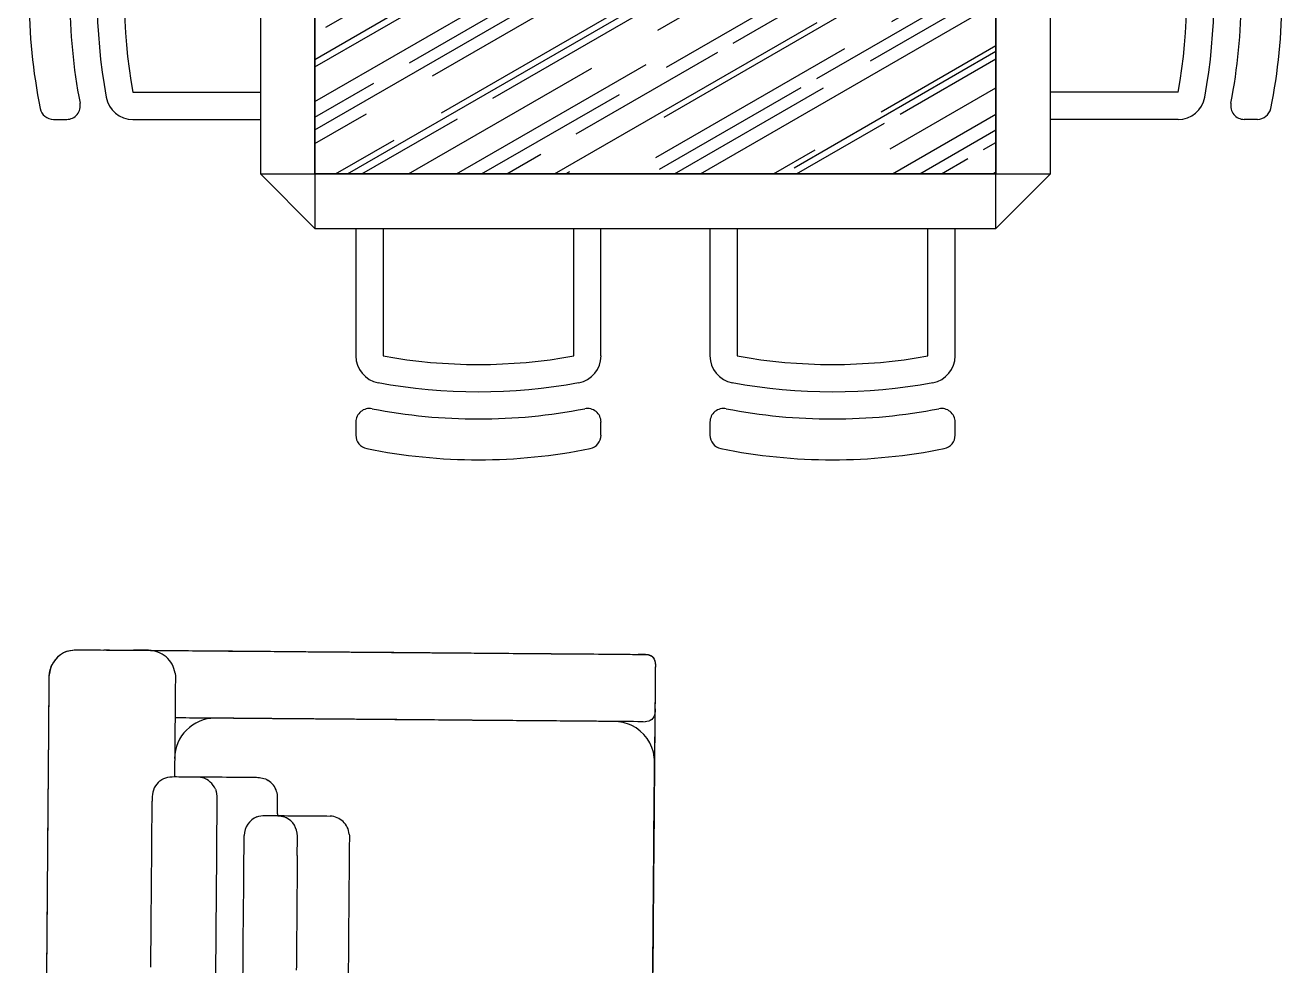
# Model space of a CAD drawing. Header units: millimetres. Extents: x 2181.6 to 2189.8, y 2002.5 to 2012.7.
# Drawn here: x 2182.605 to 2184.251, y 2007.047 to 2008.275 of the extents above; entities that cross this region are included whole.
import ezdxf

# ---------------------------------------------------------------- set-up
doc = ezdxf.new("R2010")
doc.units = ezdxf.units.MM
for name, color, linetype in [('blocos', 6, 'Continuous'), ('moveis', 6, 'Continuous'), ('paredes', 250, 'Continuous')]:
    doc.layers.add(name, color=color, linetype=linetype)

# ---------------------------------------------------------------- blocks, each defined once
blk = doc.blocks.new('*X28')
at = {"color": 0}
for p, q in [((57.5, -105.37), (136.08, -60)), ((57.5, -93.82), (116.08, -60)), ((57.5, -88.51), (106.88, -60)), ((57.5, -65.3), (66.68, -60)), ((57.73, -68.4), (72.28, -60)), ((58.66, -81.6), (96.08, -60)), ((72.71, -61.94), (76.08, -60)), ((73.04, -74.91), (98.88, -60)), ((79.77, -60.17), (80.08, -60)), ((81.05, -90.38), (133.68, -60)), ((81.39, -66.98), (93.48, -60)), ((88.35, -81.43), (125.48, -60)), ((103.66, -87.95), (152.08, -60)), ((120.77, -75.19), (147.08, -60)), ((122.39, -81.99), (160.48, -60)), ((149.67, -75.24), (176.08, -60)), ((162.11, -66.79), (173.88, -60)), ((177.43, -60.72), (178.68, -60)), ((79.43, -83.58), (114.07, -63.58)), ((118.97, -94.47), (170.94, -64.47)), ((163.73, -73.59), (182.5, -62.76)), ((57.5, -116.91), (146.41, -65.58)), ((57.5, -70.73), (64.05, -66.94)), ((57.5, -73.03), (67.65, -67.17)), ((122.05, -105.4), (182.5, -70.49)), ((135.62, -94.9), (178.92, -69.9)), ((57.5, -80.77), (72.73, -71.98)), ((80.71, -113.79), (149.99, -73.79)), ((134.28, -100.99), (182.5, -73.15)), ((57.5, -83.89), (70.19, -76.56)), ((120.43, -98.59), (155.07, -78.59)), ((161.77, -90.2), (182.5, -78.23)), ((173.53, -84.56), (182.5, -79.39)), ((57.5, -111.72), (108.65, -82.19)), ((59.52, -98.08), (85.5, -83.08)), ((63.49, -125), (132.35, -85.24)), ((79.09, -106.99), (113.73, -86.99)), ((163.39, -97), (182.5, -85.97)), ((74.83, -104.6), (100.81, -89.6)), ((121.57, -114.56), (164.87, -89.56)), ((149.59, -107.51), (182.5, -88.51)), ((57.5, -96.24), (67.31, -90.58)), ((159.48, -104.22), (182.5, -90.93)), ((128.29, -125), (182.5, -93.7)), ((57.5, -103.98), (72.39, -95.38)), ((90.14, -111.12), (116.12, -96.12)), ((101.49, -125), (149.65, -97.2)), ((161.43, -113.61), (182.5, -101.44)), ((105.45, -117.64), (131.43, -102.64)), ((120.09, -122), (154.73, -102)), ((145.43, -123.88), (182.5, -102.48)), ((164.9, -114.02), (182.5, -103.87)), ((74.69, -125), (108.31, -105.59)), ((83.49, -125), (118.3, -104.9)), ((57.5, -114.6), (68.33, -108.35)), ((88.09, -125), (113.39, -110.4)), ((120.76, -124.16), (146.74, -109.16)), ((123.49, -125), (150.82, -109.22)), ((163.05, -120.41), (182.5, -109.18)), ((57.5, -119.45), (66.97, -113.99)), ((66.09, -125), (83.64, -114.87)), ((145.89, -125), (162.05, -115.67)), ((163.49, -125), (182.5, -114.03)), ((168.49, -125), (182.5, -116.91)), ((61.29, -125), (72.05, -118.79)), ((180.22, -120.54), (182.5, -119.22)), ((92.69, -125), (98.95, -121.39)), ((141.69, -125), (149.31, -120.61)), ((172.49, -125), (177.36, -122.19)), ((103.49, -125), (104.25, -124.56)), ((181.89, -125), (182.5, -124.65))]:
    blk.add_line(p, q, dxfattribs=at)
blk = doc.blocks.new('mesa')
at = {"layer": 'moveis'}
for p, q in [((2183.1429, 2008.8436), (2183.1429, 2008.8607)), ((2183.4629, 2008.8607), (2183.4629, 2008.8436)), ((2183.6052, 2008.8436), (2183.6052, 2008.8607)), ((2183.9253, 2008.8607), (2183.9253, 2008.8436)), ((2183.1429, 2008.5906), (2183.1429, 2008.7571)), ((2183.1785, 2008.5906), (2183.1785, 2008.7571)), ((2183.4274, 2008.7571), (2183.4274, 2008.5906)), ((2183.4629, 2008.7571), (2183.4629, 2008.5906)), ((2183.6052, 2008.5906), (2183.6052, 2008.7571)), ((2183.6408, 2008.5906), (2183.6408, 2008.7571)), ((2183.8897, 2008.7571), (2183.8897, 2008.5906)), ((2183.9253, 2008.7571), (2183.9253, 2008.5906)), ((2183.0895, 2008.5906), (2183.0895, 2007.986)), ((2183.9786, 2007.986), (2183.9786, 2008.5906)), ((2184.0497, 2008.5195), (2183.0184, 2008.5195)), ((2182.7654, 2008.4483), (2182.7483, 2008.4483)), ((2183.0184, 2008.4483), (2182.8519, 2008.4483)), ((2184.0497, 2008.4483), (2184.2163, 2008.4483)), ((2184.3028, 2008.4483), (2184.3198, 2008.4483)), ((2183.0184, 2008.4128), (2182.8519, 2008.4128)), ((2184.0497, 2008.4128), (2184.2163, 2008.4128)), ((2182.8519, 2008.1638), (2183.0184, 2008.1638)), ((2184.2163, 2008.1638), (2184.0497, 2008.1638)), ((2182.7483, 2008.1283), (2182.7654, 2008.1283)), ((2182.8519, 2008.1283), (2183.0184, 2008.1283)), ((2184.2163, 2008.1283), (2184.0497, 2008.1283)), ((2184.3198, 2008.1283), (2184.3028, 2008.1283)), ((2183.0184, 2008.0572), (2184.0497, 2008.0572)), ((2183.1429, 2007.986), (2183.1429, 2007.8195)), ((2183.1785, 2007.986), (2183.1785, 2007.8195)), ((2183.4274, 2007.8195), (2183.4274, 2007.986)), ((2183.4629, 2007.8195), (2183.4629, 2007.986)), ((2183.6052, 2007.986), (2183.6052, 2007.8195)), ((2183.6408, 2007.986), (2183.6408, 2007.8195)), ((2183.8897, 2007.8195), (2183.8897, 2007.986)), ((2183.9253, 2007.8195), (2183.9253, 2007.986)), ((2183.1429, 2007.733), (2183.1429, 2007.7159)), ((2183.4629, 2007.7159), (2183.4629, 2007.733)), ((2183.6052, 2007.733), (2183.6052, 2007.7159)), ((2183.9253, 2007.7159), (2183.9253, 2007.733))]:
    blk.add_line(p, q, dxfattribs=at)
for points in [[(2183.0184, 2008.5195), (2183.0184, 2008.0572), (2183.0895, 2007.986), (2183.9786, 2007.986), (2184.0497, 2008.0572), (2184.0497, 2008.5195), (2183.9786, 2008.5906), (2183.0895, 2008.5906)], [(2183.0895, 2008.5195), (2183.9786, 2008.5195), (2183.9786, 2008.0572), (2183.0895, 2008.0572)]]:
    blk.add_lwpolyline(points, close=True, dxfattribs=at)
for centre, radius, start, end in [((2183.3029, 2008.1638), 0.729, 78.463, 101.537), ((2183.7652, 2008.1638), 0.729, 78.463, 101.537), ((2183.1607, 2008.8607), 0.0178, 101.537, 180), ((2183.4452, 2008.8607), 0.0178, 0, 78.463), ((2183.623, 2008.8607), 0.0178, 101.537, 180), ((2183.9075, 2008.8607), 0.0178, 0, 78.463), ((2183.1607, 2008.8436), 0.0178, 180, 280.9806), ((2183.3029, 2008.1105), 0.729, 79.0194, 100.9806), ((2183.4452, 2008.8436), 0.0178, 259.0194, 0), ((2183.623, 2008.8436), 0.0178, 180, 280.9806), ((2183.7652, 2008.1105), 0.729, 79.0194, 100.9806), ((2183.9075, 2008.8436), 0.0178, 259.0194, 0), ((2183.3029, 2008.0749), 0.729, 79.6601, 100.3399), ((2183.7652, 2008.0749), 0.729, 79.6601, 100.3399), ((2183.1785, 2008.7571), 0.0356, 100.3399, 180), ((2183.4274, 2008.7571), 0.0356, 0, 79.6601), ((2183.6408, 2008.7571), 0.0356, 100.3399, 180), ((2183.8897, 2008.7571), 0.0356, 0, 79.6601), ((2183.3029, 2008.0749), 0.6935, 79.6601, 100.3399), ((2183.7652, 2008.0749), 0.6935, 79.6601, 100.3399), ((2182.7483, 2008.4306), 0.0178, 90, 168.463), ((2182.7654, 2008.4306), 0.0178, 349.0194, 90), ((2182.8519, 2008.4128), 0.0356, 90, 169.6601), ((2184.2163, 2008.4128), 0.0356, 10.3399, 90), ((2184.3028, 2008.4306), 0.0178, 90, 190.9806), ((2184.3198, 2008.4306), 0.0178, 11.537, 90), ((2183.4452, 2008.2883), 0.729, 168.463, 191.537), ((2183.4985, 2008.2883), 0.729, 169.0194, 190.9806), ((2183.5696, 2008.2883), 0.729, 349.0194, 10.9806), ((2183.623, 2008.2883), 0.729, 348.463, 11.537), ((2183.5341, 2008.2883), 0.729, 169.6601, 190.3399), ((2183.5341, 2008.2883), 0.6935, 169.6601, 190.3399), ((2183.5341, 2008.2883), 0.6935, 349.6601, 10.3399), ((2183.5341, 2008.2883), 0.729, 349.6601, 10.3399), ((2182.7483, 2008.1461), 0.0178, 191.537, 270), ((2182.7654, 2008.1461), 0.0178, 270, 10.9806), ((2182.8519, 2008.1638), 0.0356, 190.3399, 270), ((2184.2163, 2008.1638), 0.0356, 270, 349.6601), ((2184.3028, 2008.1461), 0.0178, 169.0194, 270), ((2184.3198, 2008.1461), 0.0178, 270, 348.463), ((2183.1785, 2007.8195), 0.0356, 180, 259.6601), ((2183.3029, 2008.5017), 0.6935, 259.6601, 280.3399), ((2183.4274, 2007.8195), 0.0356, 280.3399, 0), ((2183.6408, 2007.8195), 0.0356, 180, 259.6601), ((2183.7652, 2008.5017), 0.6935, 259.6601, 280.3399), ((2183.8897, 2007.8195), 0.0356, 280.3399, 0), ((2183.3029, 2008.5017), 0.729, 259.6601, 280.3399), ((2183.7652, 2008.5017), 0.729, 259.6601, 280.3399), ((2183.1607, 2007.733), 0.0178, 79.0194, 180), ((2183.3029, 2008.4661), 0.729, 259.0194, 280.9806), ((2183.4452, 2007.733), 0.0178, 0, 100.9806), ((2183.623, 2007.733), 0.0178, 79.0194, 180), ((2183.7652, 2008.4661), 0.729, 259.0194, 280.9806), ((2183.9075, 2007.733), 0.0178, 0, 100.9806), ((2183.1607, 2007.7159), 0.0178, 180, 258.463), ((2183.4452, 2007.7159), 0.0178, 281.537, 0), ((2183.623, 2007.7159), 0.0178, 180, 258.463), ((2183.9075, 2007.7159), 0.0178, 281.537, 0), ((2183.3029, 2008.4128), 0.729, 258.463, 281.537), ((2183.7652, 2008.4128), 0.729, 258.463, 281.537)]:
    blk.add_arc(centre, radius, start, end, dxfattribs=at)
at = {"layer": 'moveis', "xscale": 0.007112381357389055, "yscale": 0.007112381357389055, "zscale": 0.007112381357389055}
blk.add_blockref('*X28', (2182.6806, 2008.9462), dxfattribs=at)
blk = doc.blocks.new('sofa2')
at = {"layer": 'blocos', "color": 18, "lineweight": 30, "true_color": 0x000000}
blk.add_arc((2182.3763, 2265.47), 258.0272, 269.518262, 269.53127, dxfattribs=at)
at = {"layer": 'moveis', "lineweight": 25}
for points in [[(2180.2999, 2007.4214, 0.177633), (2180.2882, 2007.4427, 0.176459), (2180.2654, 2007.4514, 0.002197), (2180.2457, 2007.4515)], [(2180.3588, 2007.3627, 0.002785), (2180.3521, 2007.3628, 0.410709), (2180.2991, 2007.3101)], [(2180.9255, 2007.3116, 0.257398), (2180.896, 2007.3533, 0.110778), (2180.873, 2007.3585, 0.000581), (2180.8633, 2007.3586)], [(2180.2801, 2007.2808, 0.225068), (2180.2701, 2007.2603, -0.00034), (2180.27, 2007.2546)], [(2180.4336, 2007.2379, 0.002684), (2180.4338, 2007.2589, 0.075862), (2180.4325, 2007.2671, 0.177748), (2180.4214, 2007.2816)], [(2180.4594, 2007.1833, 0.002642), (2180.4596, 2007.2089, 0.287043), (2180.4447, 2007.2329)], [(2180.5273, 2007.2113, 0.178574), (2180.5192, 2007.2278, 0.17698), (2180.5025, 2007.2349)]]:
    blk.add_lwpolyline(points, format="xyb", dxfattribs=at)
blk.add_lwpolyline([(2180.9264, 2007.372), (2180.9258, 2007.3053)], dxfattribs=at)
at = {"layer": 'moveis', "lineweight": 30}
blk.add_arc((2180.1711, 2007.4168), 0.0355, 110.019, 173.4075, dxfattribs=at)
at = {"layer": 'moveis', "lineweight": 25}
for centre, radius, start, end in [((2180.171, 2007.4168), 0.0354, 113.3842, 153.6895), ((2180.8156, 1996.0071), 11.4394, 89.5064, 89.5524), ((2180.9424, 2011.453), 4.0949, 269.4623, 269.5965), ((2180.328, 2007.2597), 0.0266, 22.4733, 73.0139), ((2180.4167, 2007.2091), 0.0266, 111.8296, 179.1816)]:
    blk.add_arc(centre, radius, start, end, dxfattribs=at)
for points in [[(2180.1569, 2007.4493), (2180.1628, 2007.4518), (2180.1688, 2007.4522), (2180.175, 2007.4521)], [(2180.175, 2007.4521), (2180.1986, 2007.4519), (2180.2221, 2007.4517), (2180.2457, 2007.4515)], [(2180.2654, 2007.4514), (2180.2718, 2007.4513), (2180.2782, 2007.4513), (2180.2846, 2007.4512)], [(2180.2846, 2007.4512), (2180.3019, 2007.4511), (2180.3193, 2007.4509), (2180.3366, 2007.4508)], [(2180.3366, 2007.4508), (2180.362, 2007.4506), (2180.3875, 2007.4504), (2180.4129, 2007.4502)], [(2180.4129, 2007.4502), (2180.4436, 2007.4499), (2180.4743, 2007.4496), (2180.5049, 2007.4494)], [(2180.5049, 2007.4494), (2180.5381, 2007.4491), (2180.5712, 2007.4489), (2180.6043, 2007.4486)], [(2180.6043, 2007.4486), (2180.637, 2007.4483), (2180.6698, 2007.448), (2180.7025, 2007.4478)], [(2180.7025, 2007.4478), (2180.732, 2007.4475), (2180.7615, 2007.4473), (2180.791, 2007.447)], [(2180.791, 2007.447), (2180.8144, 2007.4469), (2180.8379, 2007.4467), (2180.8613, 2007.4465)], [(2180.8613, 2007.4465), (2180.8759, 2007.4463), (2180.8904, 2007.4462), (2180.905, 2007.4461)], [(2180.9142, 2007.446), (2180.9205, 2007.446), (2180.9262, 2007.442), (2180.9268, 2007.4353)], [(2180.9268, 2007.4353), (2180.9271, 2007.4319), (2180.9268, 2007.4284), (2180.9268, 2007.425)], [(2180.1356, 2007.4146), (2180.1357, 2007.4208), (2180.1365, 2007.4268), (2180.1393, 2007.4325)], [(2180.2999, 2007.4214), (2180.3006, 2007.4164), (2180.3002, 2007.4112), (2180.3002, 2007.4062)], [(2180.9268, 2007.425), (2180.9267, 2007.4174), (2180.9267, 2007.4098), (2180.9266, 2007.4023)], [(2180.1353, 2007.378), (2180.1354, 2007.3858), (2180.1355, 2007.3936), (2180.1355, 2007.4014)], [(2180.1355, 2007.4014), (2180.1356, 2007.4058), (2180.1356, 2007.4102), (2180.1356, 2007.4146)], [(2180.3002, 2007.4062), (2180.3, 2007.3821), (2180.2998, 2007.358), (2180.2996, 2007.3339)], [(2180.9266, 2007.4023), (2180.9265, 2007.3946), (2180.9265, 2007.387), (2180.9264, 2007.3794)], [(2180.1351, 2007.3451), (2180.1352, 2007.3561), (2180.1352, 2007.3671), (2180.1353, 2007.378)], [(2180.9263, 2007.3691), (2180.9258, 2007.3623), (2180.92, 2007.3581), (2180.9136, 2007.3581)], [(2180.9264, 2007.3794), (2180.9264, 2007.376), (2180.9266, 2007.3725), (2180.9263, 2007.3691)], [(2180.3047, 2007.3631), (2180.3031, 2007.3632), (2180.3014, 2007.3632), (2180.2998, 2007.3632)], [(2180.3425, 2007.3628), (2180.3299, 2007.3629), (2180.3173, 2007.363), (2180.3047, 2007.3631)], [(2180.4098, 2007.3623), (2180.3874, 2007.3625), (2180.3649, 2007.3626), (2180.3425, 2007.3628)], [(2180.3768, 2007.3626), (2180.3708, 2007.3626), (2180.3648, 2007.3626), (2180.3588, 2007.3627)], [(2180.4046, 2007.3623), (2180.3954, 2007.3624), (2180.3861, 2007.3625), (2180.3768, 2007.3626)], [(2180.4406, 2007.362), (2180.4286, 2007.3621), (2180.4166, 2007.3622), (2180.4046, 2007.3623)], [(2180.4973, 2007.3616), (2180.4682, 2007.3618), (2180.439, 2007.362), (2180.4098, 2007.3623)], [(2180.4833, 2007.3617), (2180.4691, 2007.3618), (2180.4549, 2007.3619), (2180.4406, 2007.362)], [(2180.5303, 2007.3613), (2180.5146, 2007.3614), (2180.499, 2007.3615), (2180.4833, 2007.3617)], [(2180.5954, 2007.3608), (2180.5627, 2007.361), (2180.53, 2007.3613), (2180.4973, 2007.3616)], [(2180.5803, 2007.3609), (2180.5636, 2007.361), (2180.547, 2007.3612), (2180.5303, 2007.3613)], [(2180.6313, 2007.3605), (2180.6143, 2007.3606), (2180.5973, 2007.3607), (2180.5803, 2007.3609)], [(2180.6946, 2007.3599), (2180.6615, 2007.3602), (2180.6284, 2007.3605), (2180.5954, 2007.3608)], [(2180.6818, 2007.36), (2180.665, 2007.3602), (2180.6481, 2007.3603), (2180.6313, 2007.3605)], [(2180.7301, 2007.3596), (2180.714, 2007.3598), (2180.6979, 2007.3599), (2180.6818, 2007.36)], [(2180.7854, 2007.3592), (2180.7551, 2007.3594), (2180.7248, 2007.3597), (2180.6946, 2007.3599)], [(2180.774, 2007.3593), (2180.7593, 2007.3594), (2180.7447, 2007.3595), (2180.7301, 2007.3596)], [(2180.812, 2007.359), (2180.7993, 2007.3591), (2180.7866, 2007.3592), (2180.774, 2007.3593)], [(2180.8583, 2007.3586), (2180.834, 2007.3588), (2180.8097, 2007.359), (2180.7854, 2007.3592)], [(2180.8423, 2007.3587), (2180.8322, 2007.3588), (2180.8221, 2007.3589), (2180.812, 2007.359)], [(2180.8633, 2007.3586), (2180.8563, 2007.3586), (2180.8493, 2007.3587), (2180.8423, 2007.3587)], [(2180.904, 2007.3582), (2180.8888, 2007.3583), (2180.8736, 2007.3585), (2180.8583, 2007.3586)], [(2180.1347, 2007.3036), (2180.1348, 2007.3174), (2180.135, 2007.3313), (2180.1351, 2007.3451)], [(2180.2996, 2007.3339), (2180.2995, 2007.3181), (2180.2993, 2007.3023), (2180.2992, 2007.2865)], [(2180.1343, 2007.2545), (2180.1345, 2007.2708), (2180.1346, 2007.2872), (2180.1347, 2007.3036)], [(2180.9258, 2007.3019), (2180.9258, 2007.3051), (2180.9259, 2007.3083), (2180.9255, 2007.3116)], [(2180.2801, 2007.2808), (2180.2866, 2007.286), (2180.2939, 2007.2865), (2180.3019, 2007.2864)], [(2180.3019, 2007.2864), (2180.3096, 2007.2864), (2180.3174, 2007.2863), (2180.3251, 2007.2863)], [(2180.3251, 2007.2863), (2180.3287, 2007.2862), (2180.3323, 2007.2862), (2180.3358, 2007.2851)], [(2180.3305, 2007.2861), (2180.3332, 2007.2863), (2180.336, 2007.2862), (2180.3387, 2007.2861)], [(2180.3387, 2007.2861), (2180.3463, 2007.2861), (2180.3538, 2007.286), (2180.3614, 2007.286)], [(2180.9255, 2007.2661), (2180.9256, 2007.2736), (2180.9256, 2007.281), (2180.9257, 2007.2885)], [(2180.9257, 2007.2885), (2180.9257, 2007.293), (2180.9258, 2007.2974), (2180.9258, 2007.3019)], [(2180.3526, 2007.2699), (2180.3542, 2007.2659), (2180.3546, 2007.2619), (2180.3545, 2007.2577)], [(2180.3614, 2007.286), (2180.3763, 2007.2858), (2180.3911, 2007.2857), (2180.406, 2007.2856)], [(2180.406, 2007.2856), (2180.4115, 2007.2855), (2180.4167, 2007.2845), (2180.4214, 2007.2816)], [(2180.1339, 2007.1982), (2180.134, 2007.2169), (2180.1342, 2007.2357), (2180.1343, 2007.2545)], [(2180.2699, 2007.2374), (2180.2699, 2007.2431), (2180.27, 2007.2489), (2180.27, 2007.2546)], [(2180.3545, 2007.2577), (2180.3545, 2007.2535), (2180.3545, 2007.2493), (2180.3544, 2007.245)], [(2180.9252, 2007.2358), (2180.9253, 2007.2459), (2180.9254, 2007.256), (2180.9255, 2007.2661)], [(2180.2697, 2007.2106), (2180.2697, 2007.2195), (2180.2698, 2007.2285), (2180.2699, 2007.2374)], [(2180.3544, 2007.245), (2180.3544, 2007.2373), (2180.3543, 2007.2296), (2180.3542, 2007.2219)], [(2180.4336, 2007.2379), (2180.4336, 2007.2371), (2180.4336, 2007.2363), (2180.4336, 2007.2355)], [(2180.3542, 2007.2219), (2180.3542, 2007.2113), (2180.3541, 2007.2007), (2180.354, 2007.1901)], [(2180.4068, 2007.2338), (2180.4133, 2007.2364), (2180.4204, 2007.2356), (2180.4273, 2007.2356)], [(2180.4273, 2007.2356), (2180.4333, 2007.2355), (2180.4391, 2007.2356), (2180.4447, 2007.2329)], [(2180.428, 2007.2356), (2180.4409, 2007.2355), (2180.4537, 2007.2354), (2180.4666, 2007.2353)], [(2180.4666, 2007.2353), (2180.4785, 2007.2352), (2180.4906, 2007.2356), (2180.5025, 2007.2349)], [(2180.9249, 2007.1991), (2180.925, 2007.2113), (2180.9251, 2007.2236), (2180.9252, 2007.2358)], [(2180.2694, 2007.1755), (2180.2695, 2007.1872), (2180.2696, 2007.1989), (2180.2697, 2007.2106)], [(2180.39, 2007.2037), (2180.39, 2007.2056), (2180.3901, 2007.2076), (2180.3901, 2007.2095)], [(2180.5273, 2007.2113), (2180.5276, 2007.2083), (2180.5274, 2007.2052), (2180.5274, 2007.2022)], [(2180.1333, 2007.1356), (2180.1335, 2007.1565), (2180.1337, 2007.1773), (2180.1339, 2007.1982)], [(2180.354, 2007.1901), (2180.3539, 2007.1771), (2180.3538, 2007.164), (2180.3537, 2007.1509)], [(2180.3897, 2007.1597), (2180.3898, 2007.1744), (2180.3899, 2007.189), (2180.39, 2007.2037)], [(2180.5274, 2007.2022), (2180.5273, 2007.1948), (2180.5273, 2007.1875), (2180.5272, 2007.1801)], [(2180.9246, 2007.1571), (2180.9247, 2007.1711), (2180.9248, 2007.1851), (2180.9249, 2007.1991)], [(2180.269, 2007.1341), (2180.2692, 2007.1479), (2180.2693, 2007.1617), (2180.2694, 2007.1755)], [(2180.4594, 2007.1833), (2180.4592, 2007.1623), (2180.4591, 2007.1413), (2180.4589, 2007.1203)], [(2180.5272, 2007.1801), (2180.5271, 2007.1683), (2180.527, 2007.1565), (2180.5269, 2007.1448)], [(2180.389, 2007.0848), (2180.3893, 2007.1098), (2180.3895, 2007.1348), (2180.3897, 2007.1597)], [(2180.9242, 2007.111), (2180.9243, 2007.1263), (2180.9245, 2007.1417), (2180.9246, 2007.1571)], [(2180.3537, 2007.1509), (2180.3535, 2007.1361), (2180.3534, 2007.1213), (2180.3533, 2007.1064)], [(2180.5269, 2007.1448), (2180.5268, 2007.1296), (2180.5267, 2007.1144), (2180.5265, 2007.0992)], [(2180.1328, 2007.068), (2180.133, 2007.0905), (2180.1332, 2007.1131), (2180.1333, 2007.1356)], [(2180.2687, 2007.0875), (2180.2688, 2007.103), (2180.2689, 2007.1185), (2180.269, 2007.1341)], [(2180.3533, 2007.1064), (2180.3532, 2007.0902), (2180.353, 2007.0739), (2180.3529, 2007.0577)], [(2180.4589, 2007.1203), (2180.4587, 2007.0915), (2180.4584, 2007.0627), (2180.4582, 2007.0338)], [(2180.9238, 2007.0617), (2180.924, 2007.0781), (2180.9241, 2007.0945), (2180.9242, 2007.111)], [(2180.5265, 2007.0992), (2180.5264, 2007.0818), (2180.5263, 2007.0643), (2180.5261, 2007.0469)], [(2180.2682, 2007.0378), (2180.2684, 2007.0544), (2180.2685, 2007.0709), (2180.2687, 2007.0875)], [(2180.3883, 2006.9933), (2180.3885, 2007.0238), (2180.3888, 2007.0543), (2180.389, 2007.0848)], [(2180.1322, 2006.9958), (2180.1324, 2007.0199), (2180.1326, 2007.0439), (2180.1328, 2007.068)], [(2180.3529, 2007.0577), (2180.3528, 2007.0407), (2180.3526, 2007.0238), (2180.3525, 2007.0068)], [(2180.9234, 2007.0111), (2180.9235, 2007.028), (2180.9237, 2007.0448), (2180.9238, 2007.0617)], [(2180.5261, 2007.0469), (2180.526, 2007.0281), (2180.5258, 2007.0094), (2180.5256, 2006.9907)]]:
    blk.add_open_spline(points, degree=3, dxfattribs=at)
at = {"layer": 'moveis', "lineweight": 30}
for points in [[(2180.159, 2007.4501), (2180.1638, 2007.4518), (2180.1688, 2007.4522), (2180.1739, 2007.4521)], [(2180.1739, 2007.4521), (2180.1849, 2007.452), (2180.1958, 2007.4519), (2180.2068, 2007.4518)], [(2180.2654, 2007.4514), (2180.2705, 2007.4513), (2180.2756, 2007.4513), (2180.2807, 2007.4512)], [(2180.2807, 2007.4512), (2180.2948, 2007.4511), (2180.3088, 2007.451), (2180.3228, 2007.4509)], [(2180.3228, 2007.4509), (2180.3437, 2007.4507), (2180.3646, 2007.4505), (2180.3855, 2007.4504)], [(2180.3855, 2007.4504), (2180.4114, 2007.4502), (2180.4372, 2007.45), (2180.463, 2007.4497)], [(2180.463, 2007.4497), (2180.4918, 2007.4495), (2180.5205, 2007.4493), (2180.5493, 2007.449)], [(2180.5493, 2007.449), (2180.5789, 2007.4488), (2180.6086, 2007.4485), (2180.6383, 2007.4483)], [(2180.6383, 2007.4483), (2180.6668, 2007.4481), (2180.6954, 2007.4478), (2180.724, 2007.4476)], [(2180.724, 2007.4476), (2180.7495, 2007.4474), (2180.775, 2007.4472), (2180.8006, 2007.447)], [(2180.8006, 2007.447), (2180.821, 2007.4468), (2180.8415, 2007.4466), (2180.8619, 2007.4465)], [(2180.8619, 2007.4465), (2180.8753, 2007.4464), (2180.8887, 2007.4462), (2180.9021, 2007.4461)], [(2180.9021, 2007.4461), (2180.9055, 2007.4461), (2180.9089, 2007.4461), (2180.9123, 2007.4461)], [(2180.9123, 2007.4461), (2180.9146, 2007.446), (2180.9168, 2007.4461), (2180.919, 2007.4454)], [(2180.919, 2007.4454), (2180.9279, 2007.4423), (2180.9269, 2007.4333), (2180.9268, 2007.4258)], [(2180.1356, 2007.4119), (2180.1356, 2007.4149), (2180.1355, 2007.4179), (2180.1359, 2007.4208)], [(2180.9268, 2007.4258), (2180.9267, 2007.4121), (2180.9266, 2007.3984), (2180.9265, 2007.3847)], [(2180.1355, 2007.394), (2180.1355, 2007.3999), (2180.1356, 2007.4059), (2180.1356, 2007.4119)], [(2180.1352, 2007.3644), (2180.1353, 2007.3742), (2180.1354, 2007.3841), (2180.1355, 2007.394)], [(2180.9265, 2007.3847), (2180.9263, 2007.3653), (2180.9262, 2007.346), (2180.926, 2007.3266)], [(2180.1349, 2007.3242), (2180.135, 2007.3376), (2180.1351, 2007.351), (2180.1352, 2007.3644)], [(2180.1345, 2007.2745), (2180.1346, 2007.2911), (2180.1348, 2007.3077), (2180.1349, 2007.3242)], [(2180.926, 2007.3266), (2180.9259, 2007.3187), (2180.9259, 2007.3107), (2180.9258, 2007.3027)], [(2180.9258, 2007.3027), (2180.9258, 2007.2974), (2180.9257, 2007.2921), (2180.9257, 2007.2867)], [(2180.9257, 2007.2867), (2180.9256, 2007.2768), (2180.9255, 2007.267), (2180.9254, 2007.2571)], [(2180.134, 2007.2163), (2180.1342, 2007.2357), (2180.1343, 2007.2551), (2180.1345, 2007.2745)], [(2180.9254, 2007.2571), (2180.9253, 2007.2432), (2180.9252, 2007.2293), (2180.9251, 2007.2154)], [(2180.1335, 2007.1506), (2180.1336, 2007.1725), (2180.1338, 2007.1944), (2180.134, 2007.2163)], [(2180.9251, 2007.2154), (2180.9249, 2007.1979), (2180.9248, 2007.1804), (2180.9246, 2007.163)], [(2180.9246, 2007.163), (2180.9245, 2007.1423), (2180.9243, 2007.1217), (2180.9241, 2007.1011)], [(2180.1329, 2007.0784), (2180.1331, 2007.1024), (2180.1333, 2007.1265), (2180.1335, 2007.1506)], [(2180.9241, 2007.1011), (2180.9239, 2007.0778), (2180.9238, 2007.0545), (2180.9236, 2007.0312)], [(2180.1322, 2007.0008), (2180.1324, 2007.0266), (2180.1327, 2007.0525), (2180.1329, 2007.0784)]]:
    blk.add_open_spline(points, degree=3, dxfattribs=at)

msp = doc.modelspace()

# ---------------------------------------------------------------- block references
at = {"layer": 'paredes'}
for name, p in [('mesa', (-0.1063, 0.0242)), ('sofa2', (2.5007, 0.0078))]:
    msp.add_blockref(name, p, dxfattribs=at)

doc.saveas('drawing.dxf')
